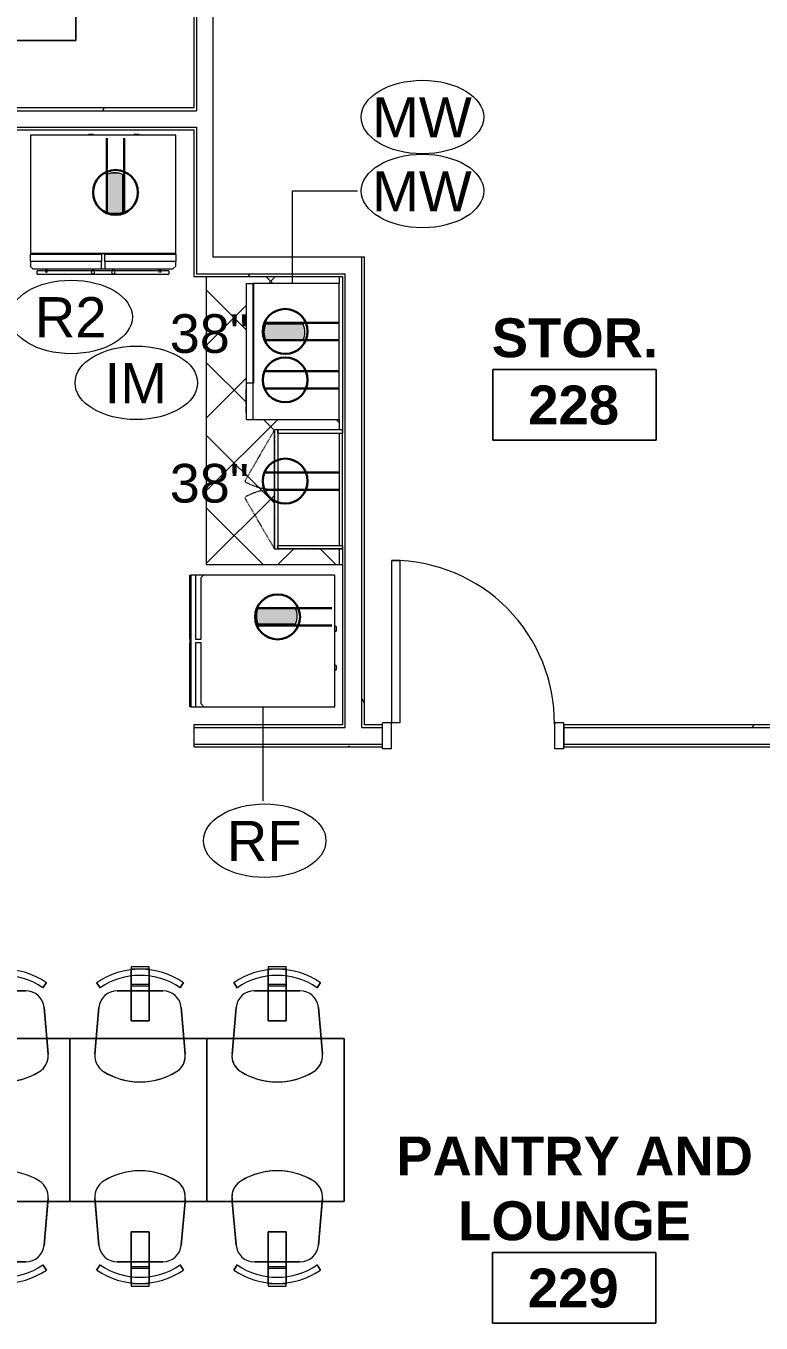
# Model space of a CAD drawing. Header units: inches. Extents: x 25273 to 28081, y 11840 to 13753.
# Drawn here: x 27576.3 to 27738.3, y 12313.1 to 12599 of the extents above; entities that cross this region are included whole.
import ezdxf

# ---------------------------------------------------------------- set-up
doc = ezdxf.new("R2010")
doc.units = ezdxf.units.IN
doc.header["$MEASUREMENT"] = 0
doc.linetypes.add('X1$0$Dash', pattern=[0.25, 0.125, -0.125])
doc.linetypes.add('X1$0$Hidden', pattern=[0.28125, 0.1875, -0.09375])
for name, color, linetype, lineweight in [('X1$0$A-ANNO-NOTE', 131, 'Continuous', 30), ('X1$0$A-AREA-IDEN', 2, 'Continuous', 9), ('X1$0$A-DOOR', 31, 'Continuous', 13), ('X1$0$A-DOOR-FRAM', 31, 'Continuous', 20), ('X1$0$A-WALL', 113, 'Continuous', 13), ('X1$0$A-WALL-PATT', 111, 'Continuous', 13), ('X1$0$I-FURN', 30, 'Continuous', 9), ('X1$0$I-WALL', 2, 'Continuous', 13), ('X1$0$Q-CASE', 31, 'Continuous', 9), ('X1$0$Q-CASE-HDLN', 31, 'X1$0$Dash', 9), ('X1$0$Q-SPCQ', 91, 'Continuous', 9), ('X1$0$Q-SPCQ-IDEN', 132, 'Continuous', 9)]:
    doc.layers.add(name, color=color, linetype=linetype, lineweight=lineweight)
doc.styles.add('X1$0$Arial', font='arial.ttf', dxfattribs={"height": 8.851796})
doc.styles.add('X1$0$Swis721 Lt BT', font='swissl.ttf', dxfattribs={"height": 8.514638})
doc.styles.add('X1$0$Swis721 Lt BT_B', font='', dxfattribs={"height": 8.583975})
doc.styles.get('X1$0$Swis721 Lt BT_B').set_extended_font_data('Swis721 Lt BT', bold=True)
pattern_1 = [(0, (0, 0), (30.72, 7.68), [1.267, -21.773, 1.267, -21.773, -122.88]), (0, (0, 0), (30.72, 7.68), [-46.08, 1.267, -44.813, 1.267, -21.773, -53.76]), (0, (0, 0), (30.72, 7.68), [-115.2, 1.267, -14.093, 1.267, -37.133]), (120, (11.52, 3.84), (-22.0110751, 22.7643004), [1.267, -21.773, 1.267, -21.773, -122.88]), (120, (11.52, 3.84), (-22.0110751, 22.7643004), [-46.08, 1.267, -44.813, 1.267, -21.773, -53.76]), (120, (11.52, 3.84), (-22.0110751, 22.7643004), [-115.2, 1.267, -14.093, 1.267, -37.133]), (240, (15.36, 19.2), (-8.7089249, -30.4443004), [1.267, -21.773, 1.267, -21.773, -122.88]), (240, (15.36, 19.2), (-8.7089249, -30.4443004), [-46.08, 1.267, -44.813, 1.267, -21.773, -53.76]), (240, (15.36, 19.2), (-8.7089249, -30.4443004), [-115.2, 1.267, -14.093, 1.267, -37.133])]

# ---------------------------------------------------------------- blocks, each defined once
blk = doc.blocks.new('X1$0$30 x 60 table50 - 30 x 60 table-4799998-FIRST FLOOR POWER _ SIGNAL')
at = {"layer": 'X1$0$I-FURN'}
for p, q in [((3042.85, 795.88), (3006.85, 795.88)), ((3006.85, 795.88), (3006.85, 765.65)), ((3006.85, 765.65), (3006.85, 795.88)), ((3006.85, 795.88), (3042.85, 795.88)), ((3042.85, 765.65), (3042.85, 795.88)), ((3042.85, 795.88), (3042.85, 765.65)), ((3006.85, 765.65), (3042.85, 765.65)), ((3042.85, 765.65), (3006.85, 765.65))]:
    blk.add_line(p, q, dxfattribs=at)
blk = doc.blocks.new('X1$0$F-Chairs1 - Side 01-V122-FIRST FLOOR POWER _ SIGNAL')
at = {"layer": 'X1$0$I-FURN'}
for p, q in [((-9.07, 9.03), (-9.96, 19.32)), ((-9.96, 19.32), (-9.9, 18.6)), ((-9.9, 18.6), (-9.96, 19.32)), ((-9.9, 18.6), (-9.07, 9.03)), ((-9.07, 9.03), (-9.9, 18.6)), ((9.96, 19.32), (9.07, 9.03)), ((9.07, 9.03), (9.9, 18.6)), ((9.9, 18.6), (9.07, 9.03)), ((9.9, 18.6), (9.96, 19.32)), ((9.96, 19.32), (9.9, 18.6)), ((-2, 11.91), (-2, 5.32)), ((2, 11.91), (-2, 11.91)), ((-2, 11.91), (2, 11.91)), ((-2, 5.32), (-2, 11.91)), ((2, 11.91), (2, 5.32)), ((2, 5.32), (2, 11.91)), ((-9.57, 3.52), (-8.8, 4.64)), ((-8.8, 4.64), (-9.57, 3.52)), ((-9.57, 3.52), (-8.8, 4.64)), ((5.02, 5.32), (-5.02, 5.32)), ((-5.02, 5.32), (5.02, 5.32)), ((5.02, 5.32), (-5.02, 5.32)), ((-2, 5.32), (-2, 3.91)), ((-2, 4.21), (-2, 5.32)), ((2, 4.21), (-2, 4.21)), ((-2, 2.09), (-2, 4.21)), ((-2, 3.91), (-2, 2.09)), ((-2, 3.91), (2, 3.91)), ((2, 5.32), (2, 4.21)), ((2, 3.91), (2, 5.32)), ((2, 4.21), (2, 2.09)), ((2, 2.09), (2, 3.91)), ((8.8, 4.64), (9.57, 3.52)), ((9.57, 3.52), (8.8, 4.64)), ((8.8, 4.64), (9.57, 3.52)), ((-2, 2.09), (-2, 0.72)), ((-2, 0.72), (-2, 2.09)), ((-2, 0.72), (-2, 0)), ((-2, 0.46), (-2, 0.72)), ((2, 0.46), (-2, 0.46)), ((-2, 0.46), (-2, 0)), ((2, 0.46), (-2, 0.46)), ((2, 2.09), (2, 0.72)), ((2, 0.72), (2, 2.09)), ((2, 0.72), (2, 0.46)), ((2, 0), (2, 0.72)), ((2, 0), (2, 0.46)), ((-2, 0), (2, 0)), ((-2, 0), (2, 0))]:
    blk.add_line(p, q, dxfattribs=at)
for centre, radius, start, end in [((-5.91, 19.67), 4.06, 121.593, 184.9697), ((-5.91, 19.67), 4.06, 121.593, 184.9697), ((-5.91, 19.67), 4.06, 121.593, 184.9697), ((0, 10.06), 15.35, 58.407, 121.593), ((0, 10.06), 15.35, 58.407, 121.593), ((0, 10.06), 15.35, 58.407, 121.593), ((5.91, 19.67), 4.06, 355.0303, 58.407), ((5.91, 19.67), 4.06, 355.0303, 58.407), ((5.91, 19.67), 4.06, 355.0303, 58.407), ((-5.02, 9.38), 4.06, 184.9697, 270), ((-5.02, 9.38), 4.06, 184.9697, 270), ((-5.02, 9.38), 4.06, 184.9697, 270), ((5.02, 9.38), 4.06, 270, 355.0303), ((5.02, 9.38), 4.06, 270, 355.0303), ((5.02, 9.38), 4.06, 270, 355.0303), ((0, 17.51), 16.94, 235.6197, 304.3803), ((0, 17.51), 16.94, 235.6197, 304.3803), ((0, 17.51), 16.94, 235.6197, 304.3803), ((0, 17.51), 15.59, 235.6197, 304.3803), ((0, 17.51), 15.59, 235.6197, 304.3803), ((0, 17.51), 15.59, 235.6197, 304.3803)]:
    blk.add_arc(centre, radius, start, end, dxfattribs=at)
blk = doc.blocks.new('X1$0$F-Chairs1 - Side 01-V123-FIRST FLOOR POWER _ SIGNAL')
at = {"layer": 'X1$0$I-FURN'}
for p, q in [((-9.07, 9.03), (-9.96, 19.32)), ((-9.96, 19.32), (-9.66, 15.81)), ((-9.66, 15.81), (-9.96, 19.32)), ((9.96, 19.32), (9.07, 9.03)), ((9.66, 15.81), (9.96, 19.32)), ((9.96, 19.32), (9.66, 15.81)), ((-9.66, 15.81), (-9.07, 9.03)), ((-9.07, 9.03), (-9.66, 15.81)), ((9.07, 9.03), (9.66, 15.81)), ((9.66, 15.81), (9.07, 9.03)), ((-2, 11.91), (-2, 5.32)), ((2, 11.91), (-2, 11.91)), ((-2, 11.91), (2, 11.91)), ((-2, 5.32), (-2, 11.91)), ((2, 11.91), (2, 5.32)), ((2, 5.32), (2, 11.91)), ((-9.57, 3.52), (-8.8, 4.64)), ((-8.8, 4.64), (-9.57, 3.52)), ((-9.57, 3.52), (-8.8, 4.64)), ((5.02, 5.32), (-5.02, 5.32)), ((-5.02, 5.32), (5.02, 5.32)), ((5.02, 5.32), (-5.02, 5.32)), ((-2, 5.32), (-2, 3.91)), ((-2, 4.21), (-2, 5.32)), ((2, 4.21), (-2, 4.21)), ((-2, 2.09), (-2, 4.21)), ((-2, 3.91), (-2, 2.09)), ((-2, 3.91), (2, 3.91)), ((2, 5.32), (2, 4.21)), ((2, 3.91), (2, 5.32)), ((2, 4.21), (2, 2.09)), ((2, 2.09), (2, 3.91)), ((8.8, 4.64), (9.57, 3.52)), ((9.57, 3.52), (8.8, 4.64)), ((8.8, 4.64), (9.57, 3.52)), ((-2, 2.09), (-2, 0.72)), ((-2, 0.72), (-2, 2.09)), ((-2, 0.72), (-2, 0)), ((-2, 0.46), (-2, 0.72)), ((2, 0.46), (-2, 0.46)), ((-2, 0.46), (-2, 0)), ((2, 0.46), (-2, 0.46)), ((2, 2.09), (2, 0.72)), ((2, 0.72), (2, 2.09)), ((2, 0.72), (2, 0.46)), ((2, 0), (2, 0.72)), ((2, 0), (2, 0.46)), ((-2, 0), (2, 0)), ((-2, 0), (2, 0))]:
    blk.add_line(p, q, dxfattribs=at)
for centre, radius, start, end in [((-5.91, 19.67), 4.06, 121.593, 184.9697), ((-5.91, 19.67), 4.06, 121.593, 184.9697), ((-5.91, 19.67), 4.06, 121.593, 134.2684), ((0, 10.06), 15.35, 58.407, 121.593), ((0, 10.06), 15.35, 58.407, 121.593), ((0, 10.06), 15.35, 112.5665, 121.593), ((0, 10.06), 15.35, 76.4601, 112.5665), ((0, 10.06), 15.35, 58.407, 76.4601), ((5.91, 19.67), 4.06, 355.0303, 58.407), ((5.91, 19.67), 4.06, 355.0303, 58.407), ((5.91, 19.67), 4.06, 355.0303, 58.407), ((-5.91, 19.67), 4.06, 172.2944, 184.9697), ((-5.91, 19.67), 4.06, 146.9437, 172.2944), ((-5.91, 19.67), 4.06, 134.2684, 146.9437), ((-5.02, 9.38), 4.06, 184.9697, 270), ((-5.02, 9.38), 4.06, 184.9697, 270), ((-5.02, 9.38), 4.06, 184.9697, 270), ((5.02, 9.38), 4.06, 270, 355.0303), ((5.02, 9.38), 4.06, 270, 355.0303), ((5.02, 9.38), 4.06, 270, 355.0303), ((0, 17.51), 16.94, 235.6197, 304.3803), ((0, 17.51), 16.94, 235.6197, 304.3803), ((0, 17.51), 16.94, 235.6197, 304.3803), ((0, 17.51), 15.59, 235.6197, 304.3803), ((0, 17.51), 15.59, 235.6197, 304.3803), ((0, 17.51), 15.59, 235.6197, 304.3803)]:
    blk.add_arc(centre, radius, start, end, dxfattribs=at)
blk = doc.blocks.new('X1$0$30 x 60 table51 - 30 x 60 table-4800012-FIRST FLOOR POWER _ SIGNAL')
at = {"layer": 'X1$0$I-FURN'}
for p, q in [((3042.85, 795.88), (3006.85, 795.88)), ((3006.85, 795.88), (3006.85, 765.65)), ((3006.85, 765.65), (3006.85, 795.88)), ((3006.85, 795.88), (3042.85, 795.88)), ((3042.85, 765.65), (3042.85, 795.88)), ((3042.85, 795.88), (3042.85, 765.65)), ((3006.85, 765.65), (3042.85, 765.65)), ((3042.85, 765.65), (3006.85, 765.65))]:
    blk.add_line(p, q, dxfattribs=at)
blk = doc.blocks.new('X1$0$F-Chairs1 - Side 01-V124-FIRST FLOOR POWER _ SIGNAL')
at = {"layer": 'X1$0$I-FURN'}
for p, q in [((-9.07, 9.03), (-9.96, 19.32)), ((-9.96, 19.32), (-9.9, 18.6)), ((-9.9, 18.6), (-9.96, 19.32)), ((-9.9, 18.6), (-9.07, 9.03)), ((-9.07, 9.03), (-9.9, 18.6)), ((9.96, 19.32), (9.07, 9.03)), ((9.07, 9.03), (9.9, 18.6)), ((9.9, 18.6), (9.07, 9.03)), ((9.9, 18.6), (9.96, 19.32)), ((9.96, 19.32), (9.9, 18.6)), ((-2, 11.91), (-2, 5.32)), ((2, 11.91), (-2, 11.91)), ((-2, 11.91), (2, 11.91)), ((-2, 5.32), (-2, 11.91)), ((2, 11.91), (2, 5.32)), ((2, 5.32), (2, 11.91)), ((-9.57, 3.52), (-8.8, 4.64)), ((-8.8, 4.64), (-9.57, 3.52)), ((-9.57, 3.52), (-8.8, 4.64)), ((5.02, 5.32), (-5.02, 5.32)), ((-5.02, 5.32), (5.02, 5.32)), ((5.02, 5.32), (-5.02, 5.32)), ((-2, 5.32), (-2, 3.91)), ((-2, 4.21), (-2, 5.32)), ((2, 4.21), (-2, 4.21)), ((-2, 2.09), (-2, 4.21)), ((-2, 3.91), (-2, 2.09)), ((-2, 3.91), (2, 3.91)), ((2, 5.32), (2, 4.21)), ((2, 3.91), (2, 5.32)), ((2, 4.21), (2, 2.09)), ((2, 2.09), (2, 3.91)), ((8.8, 4.64), (9.57, 3.52)), ((9.57, 3.52), (8.8, 4.64)), ((8.8, 4.64), (9.57, 3.52)), ((-2, 2.09), (-2, 0.72)), ((-2, 0.72), (-2, 2.09)), ((-2, 0.72), (-2, 0)), ((-2, 0.46), (-2, 0.72)), ((2, 0.46), (-2, 0.46)), ((-2, 0.46), (-2, 0)), ((2, 0.46), (-2, 0.46)), ((2, 2.09), (2, 0.72)), ((2, 0.72), (2, 2.09)), ((2, 0.72), (2, 0.46)), ((2, 0), (2, 0.72)), ((2, 0), (2, 0.46)), ((-2, 0), (2, 0)), ((-2, 0), (2, 0))]:
    blk.add_line(p, q, dxfattribs=at)
for centre, radius, start, end in [((-5.91, 19.67), 4.06, 121.593, 184.9697), ((-5.91, 19.67), 4.06, 121.593, 184.9697), ((-5.91, 19.67), 4.06, 121.593, 184.9697), ((0, 10.06), 15.35, 58.407, 121.593), ((0, 10.06), 15.35, 58.407, 121.593), ((0, 10.06), 15.35, 67.4335, 121.593), ((0, 10.06), 15.35, 58.407, 67.4335), ((5.91, 19.67), 4.06, 355.0303, 58.407), ((5.91, 19.67), 4.06, 355.0303, 58.407), ((5.91, 19.67), 4.06, 45.7316, 58.407), ((5.91, 19.67), 4.06, 20.3809, 45.7316), ((5.91, 19.67), 4.06, 7.7056, 20.3809), ((5.91, 19.67), 4.06, 355.0303, 7.7056), ((-5.02, 9.38), 4.06, 184.9697, 270), ((-5.02, 9.38), 4.06, 184.9697, 270), ((-5.02, 9.38), 4.06, 184.9697, 270), ((5.02, 9.38), 4.06, 270, 355.0303), ((5.02, 9.38), 4.06, 270, 355.0303), ((5.02, 9.38), 4.06, 270, 355.0303), ((0, 17.51), 16.94, 235.6197, 304.3803), ((0, 17.51), 16.94, 235.6197, 304.3803), ((0, 17.51), 16.94, 235.6197, 304.3803), ((0, 17.51), 15.59, 235.6197, 304.3803), ((0, 17.51), 15.59, 235.6197, 304.3803), ((0, 17.51), 15.59, 235.6197, 304.3803)]:
    blk.add_arc(centre, radius, start, end, dxfattribs=at)
blk = doc.blocks.new('X1$0$F-Chairs1 - Side 01-V99-FIRST FLOOR POWER _ SIGNAL')
at = {"layer": 'X1$0$I-FURN'}
for p, q in [((-9.07, 9.03), (-9.96, 19.32)), ((-9.96, 19.32), (-9.66, 15.81)), ((-9.66, 15.81), (-9.96, 19.32)), ((9.96, 19.32), (9.07, 9.03)), ((9.66, 15.81), (9.96, 19.32)), ((9.96, 19.32), (9.66, 15.81)), ((-9.66, 15.81), (-9.07, 9.03)), ((-9.07, 9.03), (-9.66, 15.81)), ((9.07, 9.03), (9.66, 15.81)), ((9.66, 15.81), (9.07, 9.03)), ((-2, 11.91), (-2, 5.32)), ((2, 11.91), (-2, 11.91)), ((-2, 11.91), (2, 11.91)), ((-2, 5.32), (-2, 11.91)), ((2, 11.91), (2, 5.32)), ((2, 5.32), (2, 11.91)), ((-9.57, 3.52), (-8.8, 4.64)), ((-8.8, 4.64), (-9.57, 3.52)), ((-9.57, 3.52), (-8.8, 4.64)), ((5.02, 5.32), (-5.02, 5.32)), ((-5.02, 5.32), (5.02, 5.32)), ((5.02, 5.32), (-5.02, 5.32)), ((-2, 5.32), (-2, 3.91)), ((-2, 4.21), (-2, 5.32)), ((2, 4.21), (-2, 4.21)), ((-2, 2.09), (-2, 4.21)), ((-2, 3.91), (-2, 2.09)), ((-2, 3.91), (2, 3.91)), ((2, 5.32), (2, 4.21)), ((2, 3.91), (2, 5.32)), ((2, 4.21), (2, 2.09)), ((2, 2.09), (2, 3.91)), ((8.8, 4.64), (9.57, 3.52)), ((9.57, 3.52), (8.8, 4.64)), ((8.8, 4.64), (9.57, 3.52)), ((-2, 2.09), (-2, 0.72)), ((-2, 0.72), (-2, 2.09)), ((-2, 0.72), (-2, 0)), ((-2, 0.46), (-2, 0.72)), ((2, 0.46), (-2, 0.46)), ((-2, 0.46), (-2, 0)), ((2, 0.46), (-2, 0.46)), ((2, 2.09), (2, 0.72)), ((2, 0.72), (2, 2.09)), ((2, 0.72), (2, 0.46)), ((2, 0), (2, 0.72)), ((2, 0), (2, 0.46)), ((-2, 0), (2, 0)), ((-2, 0), (2, 0))]:
    blk.add_line(p, q, dxfattribs=at)
for centre, radius, start, end in [((-5.91, 19.67), 4.06, 121.593, 184.9697), ((-5.91, 19.67), 4.06, 121.593, 184.9697), ((-5.91, 19.67), 4.06, 121.593, 146.9437), ((0, 10.06), 15.35, 58.407, 121.593), ((0, 10.06), 15.35, 58.407, 121.593), ((0, 10.06), 15.35, 94.5133, 121.593), ((0, 10.06), 15.35, 58.407, 94.5133), ((5.91, 19.67), 4.06, 355.0303, 58.407), ((5.91, 19.67), 4.06, 355.0303, 58.407), ((5.91, 19.67), 4.06, 355.0303, 58.407), ((-5.91, 19.67), 4.06, 172.2944, 184.9697), ((-5.91, 19.67), 4.06, 146.9437, 172.2944), ((-5.02, 9.38), 4.06, 184.9697, 270), ((-5.02, 9.38), 4.06, 184.9697, 270), ((-5.02, 9.38), 4.06, 184.9697, 270), ((5.02, 9.38), 4.06, 270, 355.0303), ((5.02, 9.38), 4.06, 270, 355.0303), ((5.02, 9.38), 4.06, 270, 355.0303), ((0, 17.51), 16.94, 235.6197, 304.3803), ((0, 17.51), 16.94, 235.6197, 304.3803), ((0, 17.51), 16.94, 235.6197, 304.3803), ((0, 17.51), 15.59, 235.6197, 304.3803), ((0, 17.51), 15.59, 235.6197, 304.3803), ((0, 17.51), 15.59, 235.6197, 304.3803)]:
    blk.add_arc(centre, radius, start, end, dxfattribs=at)
blk = doc.blocks.new('X1$0$Single Flush - OTJ_SOLIDFLUSH_ALUM-5256441-FIRST FLOOR POWER _ SIGNAL')
at = {"layer": 'X1$0$A-DOOR', "lineweight": 20}
for p, q in [((16.15625, -2.875), (17.90625, -2.875)), ((16.15625, -38.6875), (16.15625, -2.875)), ((17.90625, -2.875), (17.90625, -38.6875)), ((17.90625, -38.6875), (16.15625, -38.6875))]:
    blk.add_line(p, q, dxfattribs=at)
at = {"layer": 'X1$0$A-DOOR', "lineweight": 9}
blk.add_arc((17.90625, -2.875), 35.8125, 179.5, 270, dxfattribs=at)
at = {"layer": 'X1$0$A-DOOR-FRAM'}
for p, q in [((-20, 2.875), (-20, -2.875)), ((-20, 2.875), (-18, 2.875)), ((-18, 2.875), (-18, -2.875)), ((18.000004, 2.875), (18.000004, -2.875)), ((18.000004, 2.875), (20.000004, 2.875)), ((20.000004, 2.875), (20.000004, -2.875)), ((-20, -2.875), (-18, -2.875)), ((18.000004, -2.875), (20.000004, -2.875))]:
    blk.add_line(p, q, dxfattribs=at)
blk = doc.blocks.new('X1$0$C-Counter Top - COUNTER - NO BACKSPLASH-5300919-FIRST FLOOR POWER _ SIGNAL')
at = {"layer": 'X1$0$Q-CASE'}
h = blk.add_hatch(dxfattribs=at)
h.set_pattern_fill('FP1_3', color=256, style=0, pattern_type=2)
h.set_pattern_definition([(315, (-12527.529, 27646.1), (8.012227, 8.012227), []), (45, (-12527.529, 27646.1), (-8.012227, 8.012227), [])])
h.paths.add_polyline_path([(-47.26, 30), (-47.26, 0.75), (-43.76, 0.75), (-43.76, 15), (-17.57, 15), (-17.57, 0.75), (-15.26, 0.75), (-15.24, 21.12), (-13.76, 21.12), (-13.76, 21.25), (-12.39, 21.25), (-12.39, 21.12), (-11.95, 21.12), (-11.95, 21.25), (-8.64, 21.25), (-8.64, 21.12), (14.74, 21.12), (14.74, 0.75), (16.26, 0.75), (16.26, 30), (-45.15, 30)], flags=0)
for p, q in [((16.26, 30), (-47.26, 30)), ((-47.26, 30), (-47.26, 0.75)), ((-43.76, 0.75), (-47.26, 0.75)), ((-47.26, 0.75), (-47.26, 0)), ((-15.26, 0.75), (-17.57, 0.75)), ((16.26, 0.75), (14.74, 0.75))]:
    blk.add_line(p, q, dxfattribs=at)
blk = doc.blocks.new('X1$0$A-Refrigerator - A-Refrigerator_Freezer-5300670-FIRST FLOOR POWER _ SIGNAL')
at = {"layer": 'X1$0$Q-SPCQ'}
for p, q in [((14.5, 13.75), (-14.5, 13.75)), ((-14.5, 13.75), (-14.5, -18)), ((-3.18, 14), (-3.18, 13.75)), ((-3.16, 14), (-3.18, 14)), ((-3.18, 14), (-2.18, 14)), ((-2.18, 14), (-2.2, 14)), ((-2.18, 13.75), (-2.18, 14)), ((5.38, 14), (5.38, 13.75)), ((5.4, 14), (5.38, 14)), ((5.38, 14), (6.38, 14)), ((6.38, 14), (6.36, 14)), ((6.38, 13.75), (6.38, 14)), ((14.5, -18), (14.5, 13.75)), ((-13.96, -15.75), (-14.5, -15.21)), ((-14.5, -15.21), (-14.5, -17)), ((-14.5, -17), (-0.36, -17)), ((-0.36, -15.75), (-13.96, -15.75)), ((-0.36, -17), (-0.36, -15.75)), ((13.89, -15.75), (0.39, -15.75)), ((0.39, -15.75), (0.39, -17)), ((0.39, -17), (14.5, -17)), ((14.5, -15.14), (13.89, -15.75)), ((14.5, -17), (14.5, -15.14)), ((-14.5, -18.19), (-14.5, -18)), ((-14.5, -18), (14.5, -18)), ((-0.36, -18.19), (-14.5, -18.19)), ((-14.5, -18.19), (-14.5, -18.25)), ((-14.5, -18.25), (0.39, -18.25)), ((-0.36, -18), (-0.36, -18.19)), ((-0.36, -18.19), (0.39, -18.19)), ((0.39, -18.25), (0.39, -18)), ((14.5, -18.25), (0.39, -18.25)), ((14.5, -18), (14.5, -18.25))]:
    blk.add_line(p, q, dxfattribs=at)
blk = doc.blocks.new('X1$0$CW Cupbd Ohead - 23_5_h x 13 7_8_d - 2 Doors - 1 Shelf-5304555-FIRST FLOOR POWER _ SIGNAL')
at = {"layer": 'X1$0$Q-CASE', "linetype": 'X1$0$Hidden'}
for p, q in [((2, 17.36), (13.34, 23.91)), ((28.19, 17.36), (16.85, 23.91))]:
    blk.add_line(p, q, dxfattribs=at)
at = {"layer": 'X1$0$Q-CASE'}
for p, q in [((2, 17.36), (15.09, 17.36)), ((2, 17.36), (2, 16.57)), ((15.09, 16.57), (15.09, 17.36)), ((15.09, 17.36), (28.19, 17.36)), ((15.09, 17.36), (15.09, 16.57)), ((28.19, 16.57), (28.19, 17.36)), ((15.09, 16.57), (2, 16.57)), ((2, 16.57), (2.75, 16.57)), ((2, 2.36), (2, 16.57)), ((2.75, 16.57), (2.75, 2.36)), ((28.19, 16.57), (15.09, 16.57)), ((27.44, 16.57), (28.19, 16.57)), ((27.44, 2.36), (27.44, 16.57)), ((28.19, 2.36), (28.19, 16.57)), ((27.44, 3.11), (2.75, 3.11)), ((2.75, 2.36), (2, 2.36)), ((2.75, 2.36), (27.44, 2.36)), ((28.19, 2.36), (27.44, 2.36))]:
    blk.add_line(p, q, dxfattribs=at)
at = {"layer": 'X1$0$Q-CASE', "linetype": 'X1$0$Hidden'}
for centre, start, end in [((2, 17.36), 359.5, 30), ((28.19, 17.36), 150, 180.5)]:
    blk.add_arc(centre, 13.1, start, end, dxfattribs=at)
at = {"layer": 'X1$0$Q-CASE-HDLN'}
for p, q in [((28.19, 17.36), (2, 17.36)), ((2, 17.36), (2, 2.36)), ((28.19, 2.36), (28.19, 17.36)), ((2, 2.36), (28.19, 2.36))]:
    blk.add_line(p, q, dxfattribs=at)
blk = doc.blocks.new('X1$0$30 x 60 table39 - 30 x 60 table-5104292-FIRST FLOOR POWER _ SIGNAL')
at = {"layer": 'X1$0$I-FURN'}
for p, q in [((3042.85, 795.88), (3006.85, 795.88)), ((3006.85, 795.88), (3006.85, 765.65)), ((3006.85, 765.65), (3006.85, 795.88)), ((3006.85, 795.88), (3042.85, 795.88)), ((3042.85, 765.65), (3042.85, 795.88)), ((3042.85, 795.88), (3042.85, 765.65)), ((3006.85, 765.65), (3042.85, 765.65)), ((3042.85, 765.65), (3006.85, 765.65))]:
    blk.add_line(p, q, dxfattribs=at)
blk = doc.blocks.new('X1$0$F-Chairs1 - Side 01-V180-FIRST FLOOR POWER _ SIGNAL')
at = {"layer": 'X1$0$I-FURN'}
for p, q in [((-9.07, 9.03), (-9.96, 19.32)), ((-9.96, 19.32), (-9.9, 18.6)), ((-9.9, 18.6), (-9.96, 19.32)), ((-9.9, 18.6), (-9.07, 9.03)), ((-9.07, 9.03), (-9.9, 18.6)), ((9.96, 19.32), (9.07, 9.03)), ((9.07, 9.03), (9.9, 18.6)), ((9.9, 18.6), (9.07, 9.03)), ((9.9, 18.6), (9.96, 19.32)), ((9.96, 19.32), (9.9, 18.6)), ((-2, 11.91), (-2, 5.32)), ((2, 11.91), (-2, 11.91)), ((-2, 11.91), (2, 11.91)), ((-2, 5.32), (-2, 11.91)), ((2, 11.91), (2, 5.32)), ((2, 5.32), (2, 11.91)), ((-9.57, 3.52), (-8.8, 4.64)), ((-8.8, 4.64), (-9.57, 3.52)), ((-9.57, 3.52), (-8.8, 4.64)), ((5.02, 5.32), (-5.02, 5.32)), ((-5.02, 5.32), (5.02, 5.32)), ((5.02, 5.32), (-5.02, 5.32)), ((-2, 5.32), (-2, 3.91)), ((-2, 4.21), (-2, 5.32)), ((2, 4.21), (-2, 4.21)), ((-2, 2.09), (-2, 4.21)), ((-2, 3.91), (-2, 2.09)), ((-2, 3.91), (2, 3.91)), ((2, 5.32), (2, 4.21)), ((2, 3.91), (2, 5.32)), ((2, 4.21), (2, 2.09)), ((2, 2.09), (2, 3.91)), ((8.8, 4.64), (9.57, 3.52)), ((9.57, 3.52), (8.8, 4.64)), ((8.8, 4.64), (9.57, 3.52)), ((-2, 2.09), (-2, 0.72)), ((-2, 0.72), (-2, 2.09)), ((-2, 0.72), (-2, 0)), ((-2, 0.46), (-2, 0.72)), ((2, 0.46), (-2, 0.46)), ((-2, 0.46), (-2, 0)), ((2, 0.46), (-2, 0.46)), ((2, 2.09), (2, 0.72)), ((2, 0.72), (2, 2.09)), ((2, 0.72), (2, 0.46)), ((2, 0), (2, 0.72)), ((2, 0), (2, 0.46)), ((-2, 0), (2, 0)), ((-2, 0), (2, 0))]:
    blk.add_line(p, q, dxfattribs=at)
for centre, radius, start, end in [((-5.91, 19.67), 4.06, 121.593, 184.9697), ((-5.91, 19.67), 4.06, 121.593, 184.9697), ((-5.91, 19.67), 4.06, 121.593, 134.2684), ((0, 10.06), 15.35, 58.407, 121.593), ((0, 10.06), 15.35, 58.407, 121.593), ((0, 10.06), 15.35, 112.5665, 121.593), ((0, 10.06), 15.35, 103.5399, 112.5665), ((0, 10.06), 15.35, 85.4867, 103.5399), ((0, 10.06), 15.35, 76.4601, 85.4867), ((0, 10.06), 15.35, 67.4335, 76.4601), ((0, 10.06), 15.35, 58.407, 67.4335), ((5.91, 19.67), 4.06, 355.0303, 58.407), ((5.91, 19.67), 4.06, 355.0303, 58.407), ((5.91, 19.67), 4.06, 45.7316, 58.407), ((-5.91, 19.67), 4.06, 172.2944, 184.9697), ((-5.91, 19.67), 4.06, 159.6191, 172.2944), ((-5.91, 19.67), 4.06, 146.9437, 159.6191), ((-5.91, 19.67), 4.06, 134.2684, 146.9437), ((5.91, 19.67), 4.06, 20.3809, 45.7316), ((5.91, 19.67), 4.06, 7.7056, 20.3809), ((5.91, 19.67), 4.06, 355.0303, 7.7056), ((-5.02, 9.38), 4.06, 184.9697, 270), ((-5.02, 9.38), 4.06, 184.9697, 270), ((-5.02, 9.38), 4.06, 184.9697, 270), ((5.02, 9.38), 4.06, 270, 355.0303), ((5.02, 9.38), 4.06, 270, 355.0303), ((5.02, 9.38), 4.06, 270, 355.0303), ((0, 17.51), 16.94, 235.6197, 304.3803), ((0, 17.51), 16.94, 235.6197, 304.3803), ((0, 17.51), 16.94, 235.6197, 304.3803), ((0, 17.51), 15.59, 235.6197, 304.3803), ((0, 17.51), 15.59, 235.6197, 304.3803), ((0, 17.51), 15.59, 235.6197, 304.3803)]:
    blk.add_arc(centre, radius, start, end, dxfattribs=at)
blk = doc.blocks.new('X1$0$F-Chairs1 - Side 01-V181-FIRST FLOOR POWER _ SIGNAL')
at = {"layer": 'X1$0$I-FURN'}
for p, q in [((-9.07, 9.03), (-9.96, 19.32)), ((-9.96, 19.32), (-9.66, 15.81)), ((-9.66, 15.81), (-9.96, 19.32)), ((9.96, 19.32), (9.07, 9.03)), ((9.66, 15.81), (9.96, 19.32)), ((9.96, 19.32), (9.66, 15.81)), ((-9.66, 15.81), (-9.07, 9.03)), ((-9.07, 9.03), (-9.66, 15.81)), ((9.07, 9.03), (9.66, 15.81)), ((9.66, 15.81), (9.07, 9.03)), ((-2, 11.91), (-2, 5.32)), ((2, 11.91), (-2, 11.91)), ((-2, 11.91), (2, 11.91)), ((-2, 5.32), (-2, 11.91)), ((2, 11.91), (2, 5.32)), ((2, 5.32), (2, 11.91)), ((-9.57, 3.52), (-8.8, 4.64)), ((-8.8, 4.64), (-9.57, 3.52)), ((-9.57, 3.52), (-8.8, 4.64)), ((5.02, 5.32), (-5.02, 5.32)), ((-5.02, 5.32), (5.02, 5.32)), ((5.02, 5.32), (-5.02, 5.32)), ((-2, 5.32), (-2, 3.91)), ((-2, 4.21), (-2, 5.32)), ((2, 4.21), (-2, 4.21)), ((-2, 2.09), (-2, 4.21)), ((-2, 3.91), (-2, 2.09)), ((-2, 3.91), (2, 3.91)), ((2, 5.32), (2, 4.21)), ((2, 3.91), (2, 5.32)), ((2, 4.21), (2, 2.09)), ((2, 2.09), (2, 3.91)), ((8.8, 4.64), (9.57, 3.52)), ((9.57, 3.52), (8.8, 4.64)), ((8.8, 4.64), (9.57, 3.52)), ((-2, 2.09), (-2, 0.72)), ((-2, 0.72), (-2, 2.09)), ((-2, 0.72), (-2, 0)), ((-2, 0.46), (-2, 0.72)), ((2, 0.46), (-2, 0.46)), ((-2, 0.46), (-2, 0)), ((2, 0.46), (-2, 0.46)), ((2, 2.09), (2, 0.72)), ((2, 0.72), (2, 2.09)), ((2, 0.72), (2, 0.46)), ((2, 0), (2, 0.72)), ((2, 0), (2, 0.46)), ((-2, 0), (2, 0)), ((-2, 0), (2, 0))]:
    blk.add_line(p, q, dxfattribs=at)
for centre, radius, start, end in [((-5.91, 19.67), 4.06, 121.593, 184.9697), ((-5.91, 19.67), 4.06, 121.593, 184.9697), ((-5.91, 19.67), 4.06, 121.593, 134.2684), ((0, 10.06), 15.35, 58.407, 121.593), ((0, 10.06), 15.35, 58.407, 121.593), ((0, 10.06), 15.35, 112.5665, 121.593), ((0, 10.06), 15.35, 103.5399, 112.5665), ((0, 10.06), 15.35, 94.5133, 103.5399), ((0, 10.06), 15.35, 76.4601, 94.5133), ((0, 10.06), 15.35, 67.4335, 76.4601), ((0, 10.06), 15.35, 58.407, 67.4335), ((5.91, 19.67), 4.06, 355.0303, 58.407), ((5.91, 19.67), 4.06, 355.0303, 58.407), ((5.91, 19.67), 4.06, 45.7316, 58.407), ((-5.91, 19.67), 4.06, 172.2944, 184.9697), ((-5.91, 19.67), 4.06, 159.6191, 172.2944), ((-5.91, 19.67), 4.06, 146.9437, 159.6191), ((-5.91, 19.67), 4.06, 134.2684, 146.9437), ((5.91, 19.67), 4.06, 33.0563, 45.7316), ((5.91, 19.67), 4.06, 20.3809, 33.0563), ((5.91, 19.67), 4.06, 355.0303, 20.3809), ((-5.02, 9.38), 4.06, 184.9697, 270), ((-5.02, 9.38), 4.06, 184.9697, 270), ((-5.02, 9.38), 4.06, 184.9697, 270), ((5.02, 9.38), 4.06, 270, 355.0303), ((5.02, 9.38), 4.06, 270, 355.0303), ((5.02, 9.38), 4.06, 270, 355.0303), ((0, 17.51), 16.94, 235.6197, 304.3803), ((0, 17.51), 16.94, 235.6197, 304.3803), ((0, 17.51), 16.94, 235.6197, 304.3803), ((0, 17.51), 15.59, 235.6197, 304.3803), ((0, 17.51), 15.59, 235.6197, 304.3803), ((0, 17.51), 15.59, 235.6197, 304.3803)]:
    blk.add_arc(centre, radius, start, end, dxfattribs=at)
blk = doc.blocks.new('X1$0$A-Refrigerator - A-Refrigerator-5300330-FIRST FLOOR POWER _ SIGNAL')
at = {"layer": 'X1$0$Q-SPCQ'}
for p, q in [((16, 13.75), (-16, 13.75)), ((-16, 13.75), (-16, -12.25)), ((-3.18, 14), (-3.18, 13.75)), ((-3.16, 14), (-3.18, 14)), ((-3.18, 14), (-2.18, 14)), ((-2.18, 14), (-2.2, 14)), ((-2.18, 13.75), (-2.18, 14)), ((6.88, 14), (6.88, 13.75)), ((6.9, 14), (6.88, 14)), ((6.88, 14), (7.88, 14)), ((7.88, 14), (7.86, 14)), ((7.88, 13.75), (7.88, 14)), ((16, -12.25), (16, 13.75)), ((-16, -12.25), (16, -12.25)), ((-0.36, -12.44), (-16, -12.44)), ((-16, -12.44), (-16, -12.5)), ((-16, -12.5), (-0.36, -12.5)), ((-16, -14.13), (-16, -12.5)), ((-0.36, -14.13), (-16, -14.13)), ((-16, -14.13), (-16, -15.21)), ((-0.36, -12.5), (-0.36, -12.44)), ((16, -12.44), (-0.36, -12.44)), ((-0.36, -12.5), (-0.36, -14.13)), ((-0.36, -15.75), (-0.36, -14.13)), ((0.39, -12.5), (16, -12.5)), ((0.39, -14.13), (0.39, -12.5)), ((16, -14.13), (0.39, -14.13)), ((0.39, -14.13), (0.39, -15.75)), ((16, -12.5), (16, -12.44)), ((16, -12.5), (16, -14.13)), ((16, -15.14), (16, -14.13)), ((-16, -15.21), (-15.46, -15.75)), ((-15.46, -15.75), (-0.36, -15.75)), ((-2.41, -16.13), (-14.5, -16.13)), ((-14.5, -16.88), (-14.5, -16.13)), ((-14.5, -16.88), (14.5, -16.88)), ((-12.69, -15.75), (-12.69, -16.13)), ((-12.69, -15.75), (-12.69, -16.5)), ((-12.31, -16.13), (-12.31, -15.75)), ((-12.31, -16.5), (-12.31, -15.75)), ((-2.42, -15.75), (-2.42, -16.18)), ((-2.42, -15.75), (-2.42, -16.18)), ((2.05, -16.13), (-2.05, -16.13)), ((-2.04, -16.2), (-2.04, -15.75)), ((-2.04, -16.2), (-2.04, -15.75)), ((-0.36, -15.75), (0.39, -15.75)), ((0.39, -15.75), (15.39, -15.75)), ((2.04, -15.75), (2.04, -16.2)), ((2.04, -15.75), (2.04, -16.2)), ((14.5, -16.13), (2.41, -16.13)), ((2.42, -16.18), (2.42, -15.75)), ((2.42, -16.18), (2.42, -15.75)), ((12.31, -15.75), (12.31, -16.13)), ((12.31, -15.75), (12.31, -16.5)), ((12.69, -16.13), (12.69, -15.75)), ((12.69, -16.5), (12.69, -15.75)), ((14.5, -16.13), (14.5, -16.88)), ((15.39, -15.75), (16, -15.14))]:
    blk.add_line(p, q, dxfattribs=at)
for centre, start, end in [((-2.25, -16.5), 90, 270), ((-2.25, -16.5), 270, 90), ((2.25, -16.5), 90, 270), ((2.25, -16.5), 270, 90)]:
    blk.add_arc(centre, 0.375, start, end, dxfattribs=at)
blk = doc.blocks.new('X1$0$A-Microwave - 1000 Watt-2_5CuFt-4748818-FIRST FLOOR POWER _ SIGNAL')
at = {"layer": 'X1$0$Q-SPCQ'}
for p, q in [((17.11, -8.38), (-12.89, -8.38)), ((-12.89, -8.38), (-12.89, -27.38)), ((17.11, -27.38), (17.11, -8.38)), ((-12.89, -27.25), (9.11, -27.25)), ((-12.89, -28.75), (-12.89, -27.25)), ((-12.89, -27.38), (17.11, -27.38)), ((9.11, -27.25), (9.11, -28.75)), ((17.11, -28.75), (17.11, -27.38)), ((9.11, -28.75), (-12.89, -28.75)), ((17.11, -28.75), (9.11, -28.75)), ((10.48, -28.75), (10.48, -28.88)), ((11.86, -28.88), (10.48, -28.88)), ((11.86, -28.75), (11.86, -28.88)), ((11.92, -28.88), (11.86, -28.88)), ((11.92, -28.88), (11.92, -28.75)), ((12.42, -28.88), (11.92, -28.88)), ((12.42, -28.75), (12.42, -28.88)), ((13.79, -28.88), (12.42, -28.88)), ((13.79, -28.88), (13.79, -28.75)), ((14.23, -28.75), (14.23, -28.88)), ((15.61, -28.88), (14.23, -28.88)), ((15.61, -28.88), (15.61, -28.75))]:
    blk.add_line(p, q, dxfattribs=at)
blk = doc.blocks.new('X1$0$Room Tag - Room Name and Number-3379422-FIRST FLOOR POWER _ SIGNAL')
at = {"layer": 'X1$0$A-AREA-IDEN'}
for p, q in [((-0.1881, -0.1636), (-0.1881, -0.0018)), ((-0.1881, -0.0018), (0.1869, -0.0018)), ((0.1869, -0.0018), (-0.1881, -0.0018)), ((-0.1881, -0.0018), (-0.1881, -0.1636)), ((0.1869, -0.0018), (0.1869, -0.1636)), ((0.1869, -0.1636), (0.1869, -0.0018)), ((0.1869, -0.1636), (-0.1881, -0.1636)), ((-0.1881, -0.1636), (0.1869, -0.1636))]:
    blk.add_line(p, q, dxfattribs=at)
blk = doc.blocks.new('X1$0$Appliance_Specialty Equipment Tag - Standard-3515593-FIRST FLOOR POWER _ SIGNAL')
at = {"layer": 'X1$0$Q-SPCQ-IDEN'}
blk.add_ellipse((-0.0499, 0.0037), major_axis=(-0.1406, 0), ratio=0.600473, dxfattribs=at)
blk = doc.blocks.new('X1')
at = {"layer": 'X1$0$A-ANNO-NOTE', "lineweight": 9}
for points in [[(27594.18, 12558.01), (27594.18, 12566.31), (27594.26, 12566.35)], [(27594.26, 12557.98), (27594.18, 12558.01), (27594.26, 12566.35)], [(27594.26, 12557.98), (27594.26, 12566.35), (27594.6, 12566.46)], [(27594.6, 12557.86), (27594.26, 12557.98), (27594.6, 12566.46)], [(27594.6, 12566.46), (27595.12, 12566.59), (27595.74, 12566.66)], [(27594.6, 12566.46), (27595.74, 12566.66), (27597.24, 12566.46)], [(27594.6, 12557.86), (27594.6, 12566.46), (27597.24, 12566.46)], [(27594.6, 12557.86), (27597.24, 12566.46), (27597.24, 12557.86)], [(27597.24, 12566.46), (27595.74, 12566.66), (27596.1, 12566.66)], [(27597.58, 12557.98), (27597.24, 12566.46), (27597.58, 12566.35)], [(27597.24, 12557.86), (27597.24, 12566.46), (27597.58, 12557.98)], [(27597.58, 12557.98), (27597.58, 12566.35), (27597.66, 12566.31)], [(27597.58, 12557.98), (27597.66, 12566.31), (27597.66, 12558.01)], [(27595.74, 12557.67), (27595.12, 12557.73), (27594.6, 12557.86)], [(27596.1, 12557.67), (27595.74, 12557.67), (27594.6, 12557.86)], [(27596.1, 12557.67), (27594.6, 12557.86), (27597.24, 12557.86)], [(27637.76, 12532.15), (27637.71, 12532.41), (27628.84, 12532.15)], [(27628.84, 12532.15), (27637.71, 12532.41), (27628.89, 12532.41)], [(27628.89, 12532.41), (27637.45, 12533.26), (27629.15, 12533.26)], [(27637.71, 12532.41), (27637.45, 12533.26), (27628.89, 12532.41)], [(27637.71, 12532.41), (27637.63, 12532.76), (27637.45, 12533.26)], [(27637.76, 12530.9), (27628.84, 12532.15), (27628.84, 12530.9)], [(27637.76, 12530.9), (27637.76, 12532.15), (27628.84, 12532.15)], [(27637.71, 12530.63), (27637.76, 12530.9), (27628.84, 12530.9)], [(27628.89, 12530.63), (27637.71, 12530.63), (27628.84, 12530.9)], [(27629.15, 12529.78), (27637.71, 12530.63), (27628.89, 12530.63)], [(27629.15, 12529.78), (27637.45, 12529.78), (27637.71, 12530.63)], [(27637.76, 12530.9), (27637.8, 12531.61), (27637.76, 12532.15)], [(27627.17, 12468.29), (27627.13, 12469.01), (27627.17, 12469.54)], [(27627.17, 12469.54), (27627.22, 12469.81), (27636.09, 12469.54)], [(27636.09, 12468.29), (27627.17, 12469.54), (27636.09, 12469.54)], [(27636.09, 12468.29), (27627.17, 12468.29), (27627.17, 12469.54)], [(27627.22, 12469.81), (27627.3, 12470.15), (27627.48, 12470.66)], [(27636.04, 12469.81), (27627.22, 12469.81), (27627.48, 12470.66)], [(27636.09, 12469.54), (27627.22, 12469.81), (27636.04, 12469.81)], [(27636.04, 12469.81), (27627.48, 12470.66), (27635.78, 12470.66)], [(27627.22, 12468.03), (27627.17, 12468.29), (27636.09, 12468.29)], [(27636.04, 12468.03), (27627.22, 12468.03), (27636.09, 12468.29)], [(27627.48, 12467.18), (27627.22, 12468.03), (27636.04, 12468.03), (27630.04, 12467.43)], [(27635.78, 12467.18), (27627.48, 12467.18), (27636.04, 12468.03), (27635.86, 12467.43)]]:
    blk.add_hatch(color=256, dxfattribs=at).paths.add_polyline_path(points, flags=0)
at = {"layer": 'X1$0$A-WALL-PATT', "lineweight": 9}
h = blk.add_hatch(dxfattribs=at)
h.set_pattern_fill('FP1_1', color=256, style=0, pattern_type=2)
h.set_pattern_definition(pattern_1)
h.paths.add_polyline_path([(27613.97, 12544.42), (27613.97, 12576.73), (27613.35, 12576.73), (27613.35, 12544.42)], flags=0)
h.paths.add_polyline_path([(27613.97, 12580.36), (27613.97, 12641.98), (27613.35, 12641.98), (27613.35, 12580.36), (27613.52, 12580.36)], flags=0)
h.paths.add_polyline_path([(27613.35, 12645.61), (27613.97, 12645.61), (27613.97, 12670.61), (27613.35, 12670.61), (27613.35, 12649.2)], flags=0)
h = blk.add_hatch(dxfattribs=at)
h.set_pattern_fill('FP1_1', color=256, style=0, pattern_type=2)
h.set_pattern_definition(pattern_1)
h.paths.add_polyline_path([(27609.35, 12580.36), (27613.35, 12580.36), (27613.35, 12580.98), (27514.62, 12580.98), (27514.62, 12580.36), (27598.1, 12580.36)], flags=0)
h.paths.add_polyline_path([(27384.86, 12580.36), (27510.99, 12580.36), (27510.99, 12580.98), (27384.86, 12580.98), (27384.86, 12580.84)], flags=0)
h = blk.add_hatch(dxfattribs=at)
h.set_pattern_fill('FP1_1', color=256, style=0, pattern_type=2)
h.set_pattern_definition(pattern_1)
h.paths.add_polyline_path([(27389.11, 12576.11), (27390.74, 12576.11), (27390.74, 12576.73), (27389.11, 12576.73)], flags=0)
h.paths.add_polyline_path([(27598.1, 12576.11), (27613.35, 12576.11), (27613.35, 12576.73), (27394.36, 12576.73), (27394.36, 12576.11), (27577.35, 12576.11)], flags=0)
h = blk.add_hatch(dxfattribs=at)
h.set_pattern_fill('FP1_1', color=256, style=0, pattern_type=2)
h.set_pattern_definition(pattern_1)
h.paths.add_polyline_path([(27650.97, 12444.95), (27650.97, 12548.04), (27650.35, 12548.04), (27650.35, 12444.95)], flags=0)
h = blk.add_hatch(dxfattribs=at)
h.set_pattern_fill('FP1_1', color=256, style=0, pattern_type=2)
h.set_pattern_definition(pattern_1)
h.paths.add_polyline_path([(27613.97, 12543.79), (27646.1, 12543.79), (27646.1, 12544.42), (27613.35, 12544.42), (27613.35, 12543.79)], flags=0)
h = blk.add_hatch(dxfattribs=at)
h.set_pattern_fill('FP1_1', color=256, style=0, pattern_type=2)
h.set_pattern_definition(pattern_1)
h.paths.add_polyline_path([(27650.35, 12444.33), (27654.91, 12444.33), (27654.91, 12444.95), (27650.35, 12444.95)], flags=0)
h.paths.add_polyline_path([(27743.19, 12444.33), (27743.19, 12444.95), (27694.91, 12444.95), (27694.91, 12444.33), (27729.72, 12444.33)], flags=0)
h.paths.add_polyline_path([(27613.35, 12444.33), (27646.72, 12444.33), (27646.72, 12444.95), (27613.35, 12444.95)], flags=0)
h = blk.add_hatch(dxfattribs=at)
h.set_pattern_fill('FP1_1', color=256, style=0, pattern_type=2)
h.set_pattern_definition(pattern_1)
h.paths.add_polyline_path([(27743.19, 12440.08), (27743.19, 12440.7), (27694.91, 12440.7), (27694.91, 12440.08), (27729.72, 12440.08)], flags=0)
h.paths.add_polyline_path([(27620.04, 12440.08), (27654.91, 12440.08), (27654.91, 12440.7), (27613.35, 12440.7), (27613.35, 12440.08)], flags=0)
at = {"layer": 'X1$0$A-ANNO-NOTE'}
for p, q in [((27594.18, 12574.31), (27594.18, 12557.78)), ((27598.01, 12574.31), (27598.01, 12557.78)), ((27645.45, 12533.61), (27628.92, 12533.61)), ((27645.45, 12533.61), (27628.92, 12533.61)), ((27645.45, 12529.78), (27628.92, 12529.78)), ((27645.45, 12529.78), (27628.92, 12529.78)), ((27645.45, 12522.92), (27628.92, 12522.92)), ((27645.45, 12519.09), (27628.92, 12519.09)), ((27645.45, 12500.61), (27628.92, 12500.61)), ((27645.45, 12496.78), (27628.92, 12496.78)), ((27643.78, 12470.66), (27627.25, 12470.66)), ((27643.78, 12466.83), (27627.25, 12466.83))]:
    blk.add_line(p, q, dxfattribs=at)
at = {"layer": 'X1$0$A-ANNO-NOTE', "lineweight": 9}
for p, q in [((27594.18, 12558.01), (27594.18, 12566.31)), ((27597.66, 12566.31), (27597.66, 12558.01)), ((27637.45, 12533.26), (27629.15, 12533.26)), ((27629.15, 12529.78), (27637.45, 12529.78)), ((27627.48, 12470.66), (27635.78, 12470.66)), ((27635.78, 12467.18), (27627.48, 12467.18))]:
    blk.add_line(p, q, dxfattribs=at)
at = {"layer": 'X1$0$A-ANNO-NOTE'}
for centre in [(27596.09, 12562.35), (27633.48, 12531.7), (27633.48, 12531.7), (27633.48, 12521.01), (27633.48, 12498.7), (27631.81, 12468.74)]:
    blk.add_circle(centre, 4.95, dxfattribs=at)
at = {"layer": 'X1$0$A-ANNO-NOTE', "lineweight": 9}
for centre, start, end in [((27595.92, 12562.16), 67.2244, 112.7756), ((27595.92, 12562.16), 247.2244, 292.7756), ((27633.3, 12531.52), 157.2244, 202.7756), ((27633.3, 12531.52), 337.2244, 22.7756), ((27631.63, 12468.92), 157.2244, 202.7756), ((27631.63, 12468.92), 337.2244, 22.7756)]:
    blk.add_arc(centre, 4.5, start, end, dxfattribs=at)
at = {"layer": 'X1$0$A-WALL'}
for p, q in [((27613.97, 12641.98), (27613.97, 12580.36)), ((27514.62, 12580.36), (27613.97, 12580.36)), ((27394.36, 12576.73), (27613.97, 12576.73)), ((27613.97, 12576.73), (27613.97, 12544.42)), ((27650.35, 12444.33), (27650.35, 12548.04)), ((27613.97, 12544.42), (27646.72, 12544.42)), ((27646.72, 12444.33), (27646.72, 12544.42)), ((27613.35, 12444.33), (27646.72, 12444.33)), ((27650.35, 12444.33), (27654.91, 12444.33)), ((27694.91, 12444.33), (27743.82, 12444.33)), ((27613.35, 12440.7), (27654.91, 12440.7)), ((27694.91, 12440.7), (27743.82, 12440.7))]:
    blk.add_line(p, q, dxfattribs=at)
at = {"layer": 'X1$0$I-WALL'}
for p, q in [((27617.6, 12548.04), (27617.6, 12644.95)), ((27613.35, 12641.36), (27613.35, 12580.98)), ((27613.35, 12580.98), (27515.24, 12580.98)), ((27394.99, 12576.11), (27613.35, 12576.11)), ((27613.35, 12576.11), (27613.35, 12543.79)), ((27650.97, 12548.04), (27617.6, 12548.04)), ((27650.97, 12444.95), (27650.97, 12548.04)), ((27613.35, 12543.79), (27646.1, 12543.79)), ((27646.1, 12543.79), (27646.1, 12509.96)), ((27646.1, 12483.77), (27646.1, 12444.95)), ((27646.1, 12444.95), (27613.35, 12444.95)), ((27613.35, 12444.95), (27613.35, 12440.08)), ((27654.91, 12444.95), (27650.97, 12444.95)), ((27654.91, 12440.08), (27654.91, 12444.95)), ((27743.19, 12444.95), (27694.91, 12444.95)), ((27694.91, 12444.95), (27694.91, 12440.08)), ((27613.35, 12440.08), (27654.91, 12440.08)), ((27694.91, 12440.08), (27743.19, 12440.08))]:
    blk.add_line(p, q, dxfattribs=at)
at = {"layer": 'X1$0$Q-SPCQ-IDEN'}
for p, q in [((27635.1, 12562.66), (27649.41, 12562.66)), ((27635.1, 12542.27), (27635.1, 12562.66)), ((27628.56, 12448.95), (27628.56, 12428.22))]:
    blk.add_line(p, q, dxfattribs=at)
at = {"layer": 'X1$0$A-AREA-IDEN', "xscale": 95.99999999999994, "yscale": 95.99999999999994, "zscale": 95.99999999999994}
for p in [(27569.39, 12611.52), (27697.32, 12523.45), (27697.23, 12328.75)]:
    blk.add_blockref('X1$0$Room Tag - Room Name and Number-3379422-FIRST FLOOR POWER _ SIGNAL', p, dxfattribs=at)
at = {"layer": 'X1$0$A-DOOR', "rotation": 180}
blk.add_blockref('X1$0$Single Flush - OTJ_SOLIDFLUSH_ALUM-5256441-FIRST FLOOR POWER _ SIGNAL', (27674.91, 12442.52), dxfattribs=at)
at = {"layer": 'X1$0$I-FURN'}
for name, p, rotation in [('X1$0$F-Chairs1 - Side 01-V123-FIRST FLOOR POWER _ SIGNAL', (27571.28, 12391.63), 180), ('X1$0$F-Chairs1 - Side 01-V99-FIRST FLOOR POWER _ SIGNAL', (27601.5, 12391.63), 180), ('X1$0$F-Chairs1 - Side 01-V181-FIRST FLOOR POWER _ SIGNAL', (27631.72, 12391.63), 180), ('X1$0$30 x 60 table50 - 30 x 60 table-4799998-FIRST FLOOR POWER _ SIGNAL', (28351.65, 9332.97), 89.9999999999999), ('X1$0$30 x 60 table51 - 30 x 60 table-4800012-FIRST FLOOR POWER _ SIGNAL', (28381.88, 9332.97), 89.9999999999999), ('X1$0$30 x 60 table39 - 30 x 60 table-5104292-FIRST FLOOR POWER _ SIGNAL', (28412.1, 9332.97), 89.9999999999999)]:
    blk.add_blockref(name, p, dxfattribs=dict(at, rotation=rotation))
for name, p in [('X1$0$F-Chairs1 - Side 01-V122-FIRST FLOOR POWER _ SIGNAL', (27571.28, 12321.22)), ('X1$0$F-Chairs1 - Side 01-V124-FIRST FLOOR POWER _ SIGNAL', (27601.5, 12321.22)), ('X1$0$F-Chairs1 - Side 01-V180-FIRST FLOOR POWER _ SIGNAL', (27631.72, 12321.22))]:
    blk.add_blockref(name, p, dxfattribs=at)
at = {"layer": 'X1$0$Q-CASE'}
for name, p, rotation in [('X1$0$C-Counter Top - COUNTER - NO BACKSPLASH-5300919-FIRST FLOOR POWER _ SIGNAL', (27646.1, 12527.53), 90.00000000000001), ('X1$0$CW Cupbd Ohead - 23_5_h x 13 7_8_d - 2 Doors - 1 Shelf-5304555-FIRST FLOOR POWER _ SIGNAL', (27648.46, 12481.77), 90)]:
    blk.add_blockref(name, p, dxfattribs=dict(at, rotation=rotation))
at = {"layer": 'X1$0$Q-SPCQ'}
blk.add_blockref('X1$0$A-Refrigerator - A-Refrigerator-5300330-FIRST FLOOR POWER _ SIGNAL', (27593.35, 12561.21), dxfattribs=at)
at = {"layer": 'X1$0$Q-SPCQ', "rotation": 270}
for name, p in [('X1$0$A-Microwave - 1000 Watt-2_5CuFt-4748818-FIRST FLOOR POWER _ SIGNAL', (27653.73, 12529.37)), ('X1$0$A-Refrigerator - A-Refrigerator_Freezer-5300670-FIRST FLOOR POWER _ SIGNAL', (27630.68, 12463.45))]:
    blk.add_blockref(name, p, dxfattribs=at)
at = {"layer": 'X1$0$Q-SPCQ-IDEN', "xscale": 95.99999999999994, "yscale": 95.99999999999994, "zscale": 95.99999999999994}
for p in [(27668.52, 12578.6), (27668.52, 12562.3), (27591.1, 12534.53), (27605.46, 12520), (27633.75, 12419.05)]:
    blk.add_blockref('X1$0$Appliance_Specialty Equipment Tag - Standard-3515593-FIRST FLOOR POWER _ SIGNAL', p, dxfattribs=at)
at = {"layer": 'X1$0$A-ANNO-NOTE', "lineweight": 9, "char_height": 8.515, "width": 18.9, "attachment_point": 1, "line_spacing_factor": 1.00667, "style": 'X1$0$Swis721 Lt BT'}
for insert in [(27608.04, 12535.48), (27608.04, 12502.48)]:
    blk.add_mtext('38"', dxfattribs=dict(at, insert=insert))
at = {"layer": 'X1$0$A-AREA-IDEN', "char_height": 8.584, "attachment_point": 2, "line_spacing_factor": 0.998538, "style": 'X1$0$Swis721 Lt BT_B'}
for s, insert, width in [('STOR.', (27697.33, 12534.58), 40.5), ('228', (27697.05, 12519.76), 23.004), ('PANTRY AND\\PLOUNGE', (27697.25, 12354.18), 85.752), ('229', (27696.96, 12325.07), 23.004)]:
    blk.add_mtext(s, dxfattribs=dict(at, insert=insert, width=width))
at = {"layer": 'X1$0$Q-SPCQ-IDEN', "char_height": 8.852, "attachment_point": 2, "line_spacing_factor": 0.938532, "style": 'X1$0$Arial'}
for s, insert, width in [('MW', (27663.62, 12583.32), 26.028), ('MW', (27663.62, 12567.02), 26.028), ('R2', (27586.2, 12539.25), 18.792), ('IM', (27600.56, 12524.72), 16.308), ('RF', (27628.85, 12423.77), 19.548)]:
    blk.add_mtext(s, dxfattribs=dict(at, insert=insert, width=width))

msp = doc.modelspace()

# ---------------------------------------------------------------- block references
at = {"lineweight": 5}
msp.add_blockref('X1', (0, 0), dxfattribs=at)

doc.saveas('drawing.dxf')
